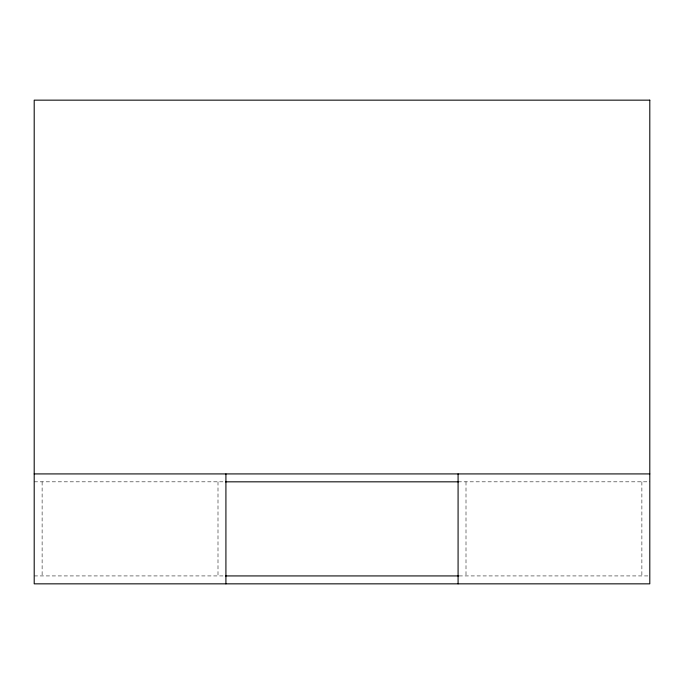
<?xml version="1.0" encoding="UTF-8"?>
<svg xmlns="http://www.w3.org/2000/svg" width="684" height="684" viewBox="0 0 684 684"><rect width="100%" height="100%" fill="white"/><g stroke="black" fill="none" stroke-linecap="round" stroke-linejoin="round"><path stroke-width="0.51" stroke-dasharray="3.42 2.56" d="M34.2 481.827L225.917 481.827M458.083 481.827L649.8 481.827M34.2 575.928L225.917 575.928M459.075 575.928L649.8 575.928M641.883 481.827L641.883 575.928M466.001 481.827L466.001 575.928M217.999 481.827L217.999 575.928M42.117 481.827L42.117 575.928"/><path stroke-width="1.03" d="M34.2 473.918L649.8 473.918M225.506 481.827L458.494 481.827M225.506 575.928L458.494 575.928M458.083 473.918L458.083 583.845M225.917 473.918L225.917 583.845M649.8 100.155L34.2 100.155L34.2 583.845L649.8 583.845L649.8 100.155"/></g></svg>
